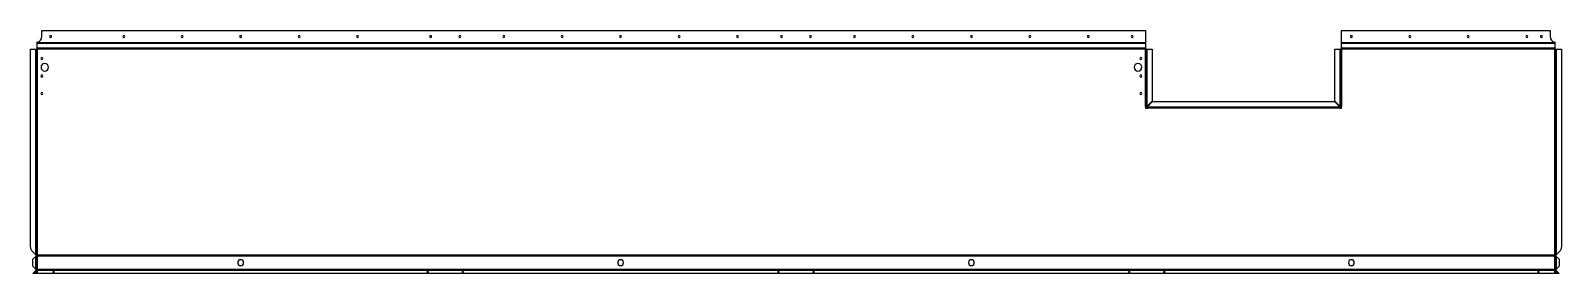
# Model space of a CAD drawing. Header units: millimetres. Extents: x -4 to 2614, y 0 to 415.
import ezdxf

# ---------------------------------------------------------------- set-up
doc = ezdxf.new("R2010")
doc.units = ezdxf.units.MM

msp = doc.modelspace()

# ---------------------------------------------------------------- linework, layer by layer
at = {"layer": 'BEND'}
for p, q in [((1903.2, 393.9), (7.2, 393.9)), ((2603.2, 393.9), (2238.2, 393.9)), ((6.1, 383.5), (6.1, 30.4)), ((1903.2, 384.7), (7.2, 384.7)), ((1904.3, 285.5), (1904.3, 383.5)), ((2237.1, 383.5), (2237.1, 285.5)), ((2603.2, 384.7), (2238.2, 384.7)), ((2604.3, 30.4), (2604.3, 383.5)), ((2235.2, 283.7), (1906.2, 283.7)), ((2604.7, 30.4), (5.7, 30.4)), ((6.1, 30.4), (6.1, 6.1)), ((2604.3, 6.1), (2604.3, 30.4)), ((2604.7, 6.1), (5.7, 6.1)), ((6.1, 6.1), (6.1, 0)), ((2604.3, 0), (2604.3, 6.1))]:
    msp.add_line(p, q, dxfattribs=at)
at = {"layer": 'BEND_EXTENT'}
for p, q in [((7.2, 395), (1903.2, 395)), ((1903.2, 392.8), (7.2, 392.8)), ((2238.2, 395), (2603.2, 395)), ((2603.2, 392.8), (2238.2, 392.8)), ((4.9, 31.6), (4.9, 383.5)), ((7.2, 385.8), (1903.2, 385.8)), ((1903.2, 383.5), (7.2, 383.5)), ((7.2, 383.5), (7.2, 31.5)), ((1903.2, 285.5), (1903.2, 383.5)), ((1905.5, 383.5), (1905.5, 285.5)), ((2235.9, 285.5), (2235.9, 383.5)), ((2238.2, 385.8), (2603.2, 385.8)), ((2603.2, 383.5), (2238.2, 383.5)), ((2238.2, 383.5), (2238.2, 285.5)), ((2603.2, 31.5), (2603.2, 383.5)), ((2605.5, 383.5), (2605.5, 31.6)), ((1906.2, 284.8), (2235.2, 284.8)), ((2235.2, 282.5), (1906.2, 282.5)), ((4.9, 7.3), (4.9, 29.2)), ((7.2, 31.5), (2603.2, 31.5)), ((2605.5, 29.2), (2605.5, 7.3)), ((4.9, 0), (4.9, 4.9)), ((2603.2, 5), (7.2, 5)), ((7.2, 5), (7.2, 0)), ((2603.2, 0), (2603.2, 5)), ((2605.5, 4.9), (2605.5, 0))]:
    msp.add_line(p, q, dxfattribs=at)
msp.add_lwpolyline([(7.2, 29.3), (7.2, 7.3), (2603.2, 7.3), (2603.2, 29.3)], close=True, dxfattribs=at)
at = {"layer": 'INTERIOR_PROFILES', "extrusion": (0, 0, -1)}
for centre, radius in [((-30.2, 405), 1.7), ((-155.2, 405), 1.7), ((-255.2, 405), 1.7), ((-355.2, 405), 1.7), ((-455.2, 405), 1.7), ((-555.2, 405), 1.7), ((-680.2, 405), 1.7), ((-730.2, 405), 1.7), ((-805.2, 405), 1.7), ((-905.2, 405), 1.7), ((-1005.2, 405), 1.7), ((-1105.2, 405), 1.7), ((-1205.2, 405), 1.7), ((-1280.2, 405), 1.7), ((-1330.2, 405), 1.7), ((-1405.2, 405), 1.7), ((-1505.2, 405), 1.7), ((-1605.2, 405), 1.7), ((-1705.2, 405), 1.7), ((-1805.2, 405), 1.7), ((-1880.2, 405), 1.7), ((-2255.2, 405), 1.7), ((-2355.2, 405), 1.7), ((-2455.2, 405), 1.7), ((-2555.2, 405), 1.7), ((-2580.2, 405), 1.7), ((-15.2, 367.5), 1.7), ((-1895.2, 367.5), 1.7), ((-20.2, 352.5), 6.5), ((-1890.2, 352.5), 6.5), ((-15.2, 337.5), 1.7), ((-1895.2, 337.5), 1.7), ((-15.2, 307.5), 1.7), ((-1895.2, 307.5), 1.7), ((-35.2, 2.5), 1.25), ((-355.2, 18.3), 5), ((-675.2, 2.5), 1.25), ((-735.2, 2.5), 1.25), ((-1005.2, 18.3), 5), ((-1275.2, 2.5), 1.25), ((-1335.2, 2.5), 1.25), ((-1605.2, 18.3), 5), ((-1875.2, 2.5), 1.25), ((-1935.2, 2.5), 1.25), ((-2255.2, 18.3), 5), ((-2575.2, 2.5), 1.25)]:
    msp.add_circle(centre, radius, dxfattribs=at)
at = {"layer": 'OUTER_PROFILES'}
msp.add_lwpolyline([(5.4, 5.4, 0.414214), (5.4, 6.8), (-0.1, 12.3), (-0.1, 24.2), (5.4, 29.7, 0.414214), (5.4, 31.1), (-0.1, 36.6, -0.198912), (-4.1, 46.2), (-4.1, 383.5), (7.2, 383.5), (7.2, 385.8), (7.2, 395), (7.2, 395.2, 0.356394), (15.2, 405), (15.2, 415), (1903.2, 415), (1903.2, 383.5), (1914.5, 383.5), (1914.5, 294.5), (1905.5, 285.5), (1903.2, 285.5), (1903.2, 282.5), (1906.2, 282.5), (1906.2, 284.8), (1915.2, 293.8), (2226.2, 293.8), (2235.2, 284.8), (2235.2, 282.5), (2238.2, 282.5), (2238.2, 285.5), (2235.9, 285.5), (2226.9, 294.5), (2226.9, 383.5), (2238.2, 383.5), (2238.2, 415), (2595.2, 415), (2595.2, 405, 0.356394), (2603.2, 395.2), (2603.2, 392.8), (2603.2, 385.8), (2603.2, 383.5), (2614.5, 383.5), (2614.5, 46.2, -0.198912), (2610.5, 36.6), (2605, 31.1, 0.414214), (2605, 29.7), (2610.5, 24.2), (2610.5, 12.3), (2605, 6.8, 0.414214), (2605, 5.4), (2610.4, 0), (0, 0)], format="xyb", close=True, dxfattribs=at)

doc.saveas('drawing.dxf')
